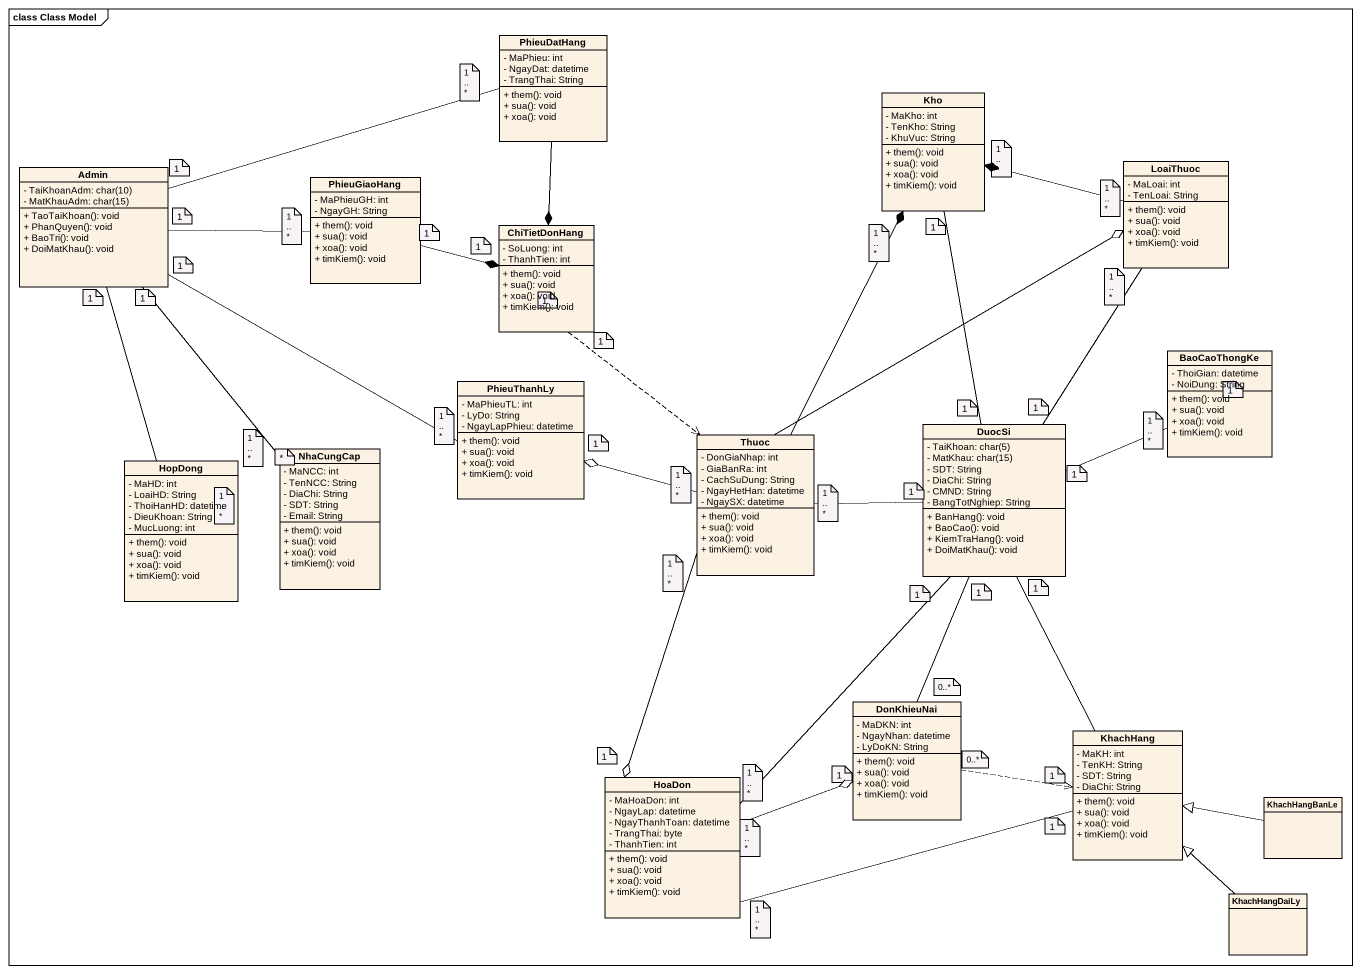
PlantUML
@startuml
mainframe class Class Model
hide circle
hide empty members
skinparam classAttributeIconSize 0
class PhieuDatHang {
  - MaPhieu: int
  - NgayDat: datetime
  - TrangThai: String
  + them(): void
  + sua(): void
  + xoa(): void
}
class Kho {
  - MaKho: int
  - TenKho: String
  - KhuVuc: String
  + them(): void
  + sua(): void
  + xoa(): void
  + timKiem(): void
}
class Admin {
  {field} - TaiKhoanAdm: char(10)
  {field} - MatKhauAdm: char(15)
  + TaoTaiKhoan(): void
  + PhanQuyen(): void
  + BaoTri(): void
  + DoiMatKhau(): void
}
class LoaiThuoc {
  - MaLoai: int
  - TenLoai: String
  + them(): void
  + sua(): void
  + xoa(): void
  + timKiem(): void
}
class PhieuGiaoHang {
  - MaPhieuGH: int
  - NgayGH: String
  + them(): void
  + sua(): void
  + xoa(): void
  + timKiem(): void
}
class ChiTietDonHang {
  - SoLuong: int
  - ThanhTien: int
  + them(): void
  + sua(): void
  + xoa(): void
  + timKiem(): void
}
class BaoCaoThongKe {
  - ThoiGian: datetime
  - NoiDung: String
  + them(): void
  + sua(): void
  + xoa(): void
  + timKiem(): void
}
class PhieuThanhLy {
  - MaPhieuTL: int
  - LyDo: String
  - NgayLapPhieu: datetime
  + them(): void
  + sua(): void
  + xoa(): void
  + timKiem(): void
}
class Thuoc {
  - DonGiaNhap: int
  - GiaBanRa: int
  - CachSuDung: String
  - NgayHetHan: datetime
  - NgaySX: datetime
  + them(): void
  + sua(): void
  + xoa(): void
  + timKiem(): void
}
class DuocSi {
  {field} - TaiKhoan: char(5)
  {field} - MatKhau: char(15)
  - SDT: String
  - DiaChi: String
  - CMND: String
  - BangTotNghiep: String
  + BanHang(): void
  + BaoCao(): void
  + KiemTraHang(): void
  + DoiMatKhau(): void
}
class HopDong {
  - MaHD: int
  - LoaiHD: String
  - ThoiHanHD: datetime
  - DieuKhoan: String
  - MucLuong: int
  + them(): void
  + sua(): void
  + xoa(): void
  + timKiem(): void
}
class NhaCungCap {
  - MaNCC: int
  - TenNCC: String
  - DiaChi: String
  - SDT: String
  - Email: String
  + them(): void
  + sua(): void
  + xoa(): void
  + timKiem(): void
}
class DonKhieuNai {
  - MaDKN: int
  - NgayNhan: datetime
  - LyDoKN: String
  + them(): void
  + sua(): void
  + xoa(): void
  + timKiem(): void
}
class KhachHang {
  - MaKH: int
  - TenKH: String
  - SDT: String
  - DiaChi: String
  + them(): void
  + sua(): void
  + xoa(): void
  + timKiem(): void
}
class HoaDon {
  - MaHoaDon: int
  - NgayLap: datetime
  - NgayThanhToan: datetime
  - TrangThai: byte
  - ThanhTien: int
  + them(): void
  + sua(): void
  + xoa(): void
  + timKiem(): void
}
class KhachHangBanLe
class KhachHangDaiLy
PhieuDatHang --* ChiTietDonHang
Kho -- DuocSi
Admin -right- PhieuDatHang
Admin -right- PhieuGiaoHang
Admin -right- PhieuThanhLy
Admin -- HopDong
Admin -- NhaCungCap
LoaiThuoc -left-* Kho
LoaiThuoc -- DuocSi
PhieuGiaoHang -right-* ChiTietDonHang
ChiTietDonHang ..> Thuoc
Thuoc -up-* Kho
Thuoc -up-o LoaiThuoc
Thuoc -left-o PhieuThanhLy
Thuoc -right- DuocSi
Thuoc --o HoaDon
DuocSi -right- BaoCaoThongKe
DuocSi -- KhachHang
DuocSi -- HoaDon
DonKhieuNai -up- DuocSi
DonKhieuNai .right.> KhachHang
HoaDon -right-o DonKhieuNai
HoaDon -right- KhachHang
KhachHangBanLe -left-|> KhachHang
KhachHangDaiLy -up-|> KhachHang
note as N1
  1..*
end note
note as N2
  1
end note
note as N3
  1..*
end note
note as N4
  1
end note
note as N5
  1..*
end note
note as N6
  1..*
end note
note as N7
  1
end note
note as N8
  1
end note
note as N9
  1..*
end note
note as N10
  1
end note
note as N11
  1
end note
note as N12
  1..*
end note
note as N13
  1
end note
note as N14
  1
end note
note as N15
  1
end note
note as N16
  1
end note
note as N17
  1
end note
note as N18
  1
end note
note as N19
  1
end note
note as N20
  1..*
end note
note as N21
  1..*
end note
note as N22
  1
end note
note as N23
  1..*
end note
note as N24
  *
end note
note as N25
  1..*
end note
note as N26
  1..*
end note
note as N27
  1
end note
note as N28
  1
end note
note as N29
  1..*
end note
note as N30
  1..*
end note
note as N31
  1
end note
note as N32
  1
end note
note as N33
  1
end note
note as N34
  0..*
end note
note as N35
  1
end note
note as N36
  0..*
end note
note as N37
  1..*
end note
note as N38
  1
end note
note as N39
  1
end note
note as N40
  1..*
end note
note as N41
  1
end note
note as N42
  1..*
end note
@enduml
